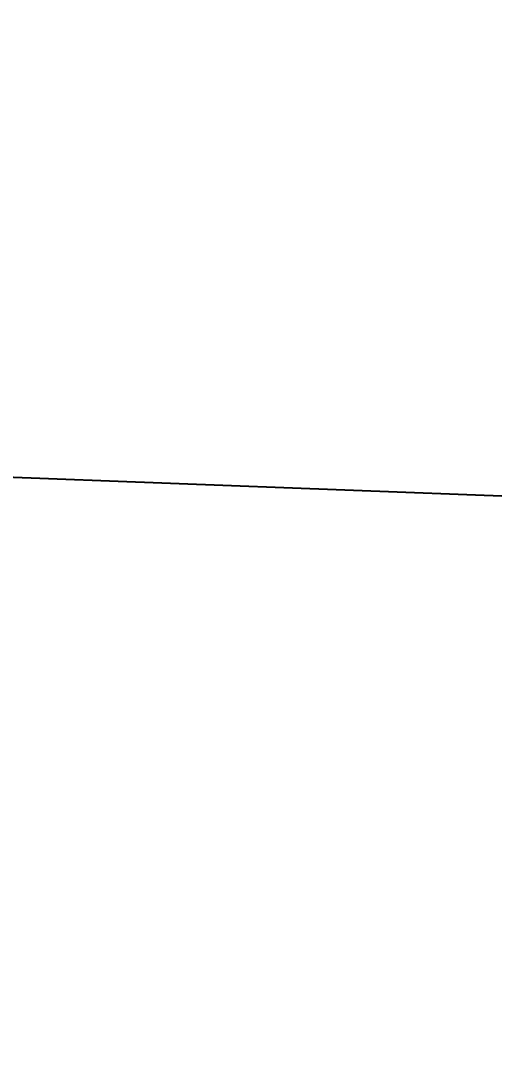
# Model space of a CAD drawing. Header units: inches. Extents: x -4597 to 93300, y -11124 to 5932.
# Drawn here: x 46.98 to 60.01, y -9497.9 to -9469.65 of the extents above; entities that cross this region are included whole.
import ezdxf

# ---------------------------------------------------------------- set-up
doc = ezdxf.new("R2010")
doc.units = ezdxf.units.IN
doc.header["$LTSCALE"] = 0.5
doc.header["$MEASUREMENT"] = 0
doc.header["$PDMODE"] = 66
doc.layers.add('hatch', color=9, linetype='Continuous', lineweight=0)
doc.layers.add('Toilet', color=7, linetype='Continuous', lineweight=25)
doc.styles.get("Standard").update_dxf_attribs({"font": 'arial.ttf'})
doc.dimstyles.new('S8', dxfattribs={"dimtxt": 5, "dimasz": 1, "dimexe": 6, "dimexo": 18, "dimgap": 1.9375, "dimtad": 1, "dimdec": 0, "dimzin": 3, "dimdsep": 46, "dimlunit": 4, "dimtxsty": 'Standard', "dimblk": 'dot 2', "dimcen": 12, "dimse1": 1, "dimse2": 1, "dimclrd": 1, "dimclre": 1, "dimclrt": 256, "dimadec": 0, "dimazin": 0, "dimtfac": 0.75, "dimtdec": 0, "dimtix": 1, "dimtmove": 1, "dimatfit": 3, "dimldrblk": 'DOT', "dimfxl": 1, "dimtolj": 1, "dimtzin": 0, "dimlwd": 9, "dimlwe": 9, "dimarcsym": 0})

# ---------------------------------------------------------------- blocks, each defined once
blk = doc.blocks.new('dot1')
at = {"layer": 'hatch'}
h = blk.add_hatch(color=256, dxfattribs=at)
edge = h.paths.add_edge_path()
edge.add_arc((0, 0), 1, 0, 360)
for p, q in [((0, 3), (0, -3)), ((3, 0), (-3, 0))]:
    blk.add_line(p, q, dxfattribs=at)
blk.add_circle((0, 0), 1, dxfattribs=at)
blk = doc.blocks.new('dot 2')
at = {"layer": 'hatch', "xscale": 0.5, "yscale": 0.5, "zscale": 0.5}
blk.add_blockref('dot1', (0, 0), dxfattribs=at)
blk = doc.blocks.new('*D486')
at = {"layer": 'Defpoints', "color": 0, "transparency": 16777216}
for p in [(-92.111, -9429.613), (61.862, -9429.613), (61.862, -9489.669)]:
    blk.add_point(p, dxfattribs=at)
at = {"layer": 'Toilet', "color": 1, "lineweight": 9, "transparency": 16777216}
blk.add_line((-92.111, -9488.669), (-92.111, -9430.613), dxfattribs=at)
for p, rotation in [((-92.111, -9429.613), 90), ((-92.111, -9489.669), 270)]:
    blk.add_blockref('dot 2', p, dxfattribs=dict(at, rotation=rotation))
at = {"layer": 'Toilet', "transparency": 16777216, "insert": (-96.601, -9459.641), "char_height": 5, "attachment_point": 5, "rotation": 90}
blk.add_mtext('\\A1;5\'-0"', dxfattribs=at)
blk = doc.blocks.new('_Dot')
at = {"color": 0, "linetype": 'ByBlock', "lineweight": -2}
blk.add_line((-0.5, 0), (-1, 0), dxfattribs=at)
at = {"color": 0, "linetype": 'ByBlock', "const_width": 0.5}
blk.add_lwpolyline([(-0.25, 0, 1), (0.25, 0, 1)], format="xyb", close=True, dxfattribs=at)
blk = doc.blocks.new('*D870')
at = {"layer": 'Defpoints', "color": 0, "transparency": 16777216}
for p in [(-12.921, -9403.673), (61.862, -9489.669), (61.862, -9515.396)]:
    blk.add_point(p, dxfattribs=at)
at = {"layer": 'Toilet', "color": 1, "lineweight": 9, "transparency": 16777216}
blk.add_line((-11.921, -9515.396), (60.862, -9515.396), dxfattribs=at)
at = {"layer": 'Toilet', "color": 1, "lineweight": 9, "transparency": 16777216, "rotation": 180}
blk.add_blockref('dot 2', (-12.921, -9515.396), dxfattribs=at)
at = {"layer": 'Toilet', "color": 1, "lineweight": 9, "transparency": 16777216}
blk.add_blockref('dot 2', (61.862, -9515.396), dxfattribs=at)
at = {"layer": 'Toilet', "transparency": 16777216, "insert": (24.47, -9510.904), "char_height": 5, "attachment_point": 5}
blk.add_mtext('\\A1;6\'-3"', dxfattribs=at)

msp = doc.modelspace()

# ---------------------------------------------------------------- linework, layer by layer
at = {"layer": 'Toilet'}
msp.add_line((-126.873, -9475.582), (297.889, -9491.801), dxfattribs=at)

# ---------------------------------------------------------------- dimensions: what is measured, and where the dimension line sits
dim = msp.add_linear_dim(base=(61.862, -9515.396), p1=(-12.921, -9403.673), p2=(61.862, -9489.669), dimstyle='S8', override={"dimfxl": 2, "dimfxlon": 1, "dimarcsym": 1}, dxfattribs=at)
dim.commit()
dim.dimension.update_dxf_attribs({"geometry": '*D870', "text_midpoint": (24.47, -9510.904)})
dim = msp.add_aligned_dim(p1=(61.862, -9489.669), p2=(61.862, -9429.613), distance=153.973, dimstyle='S8', override={"dimfxl": 2, "dimfxlon": 1, "dimarcsym": 1}, dxfattribs=at)
dim.commit()
dim.dimension.update_dxf_attribs({"geometry": '*D486', "text_midpoint": (-96.601, -9459.641)})

doc.saveas('drawing.dxf')
